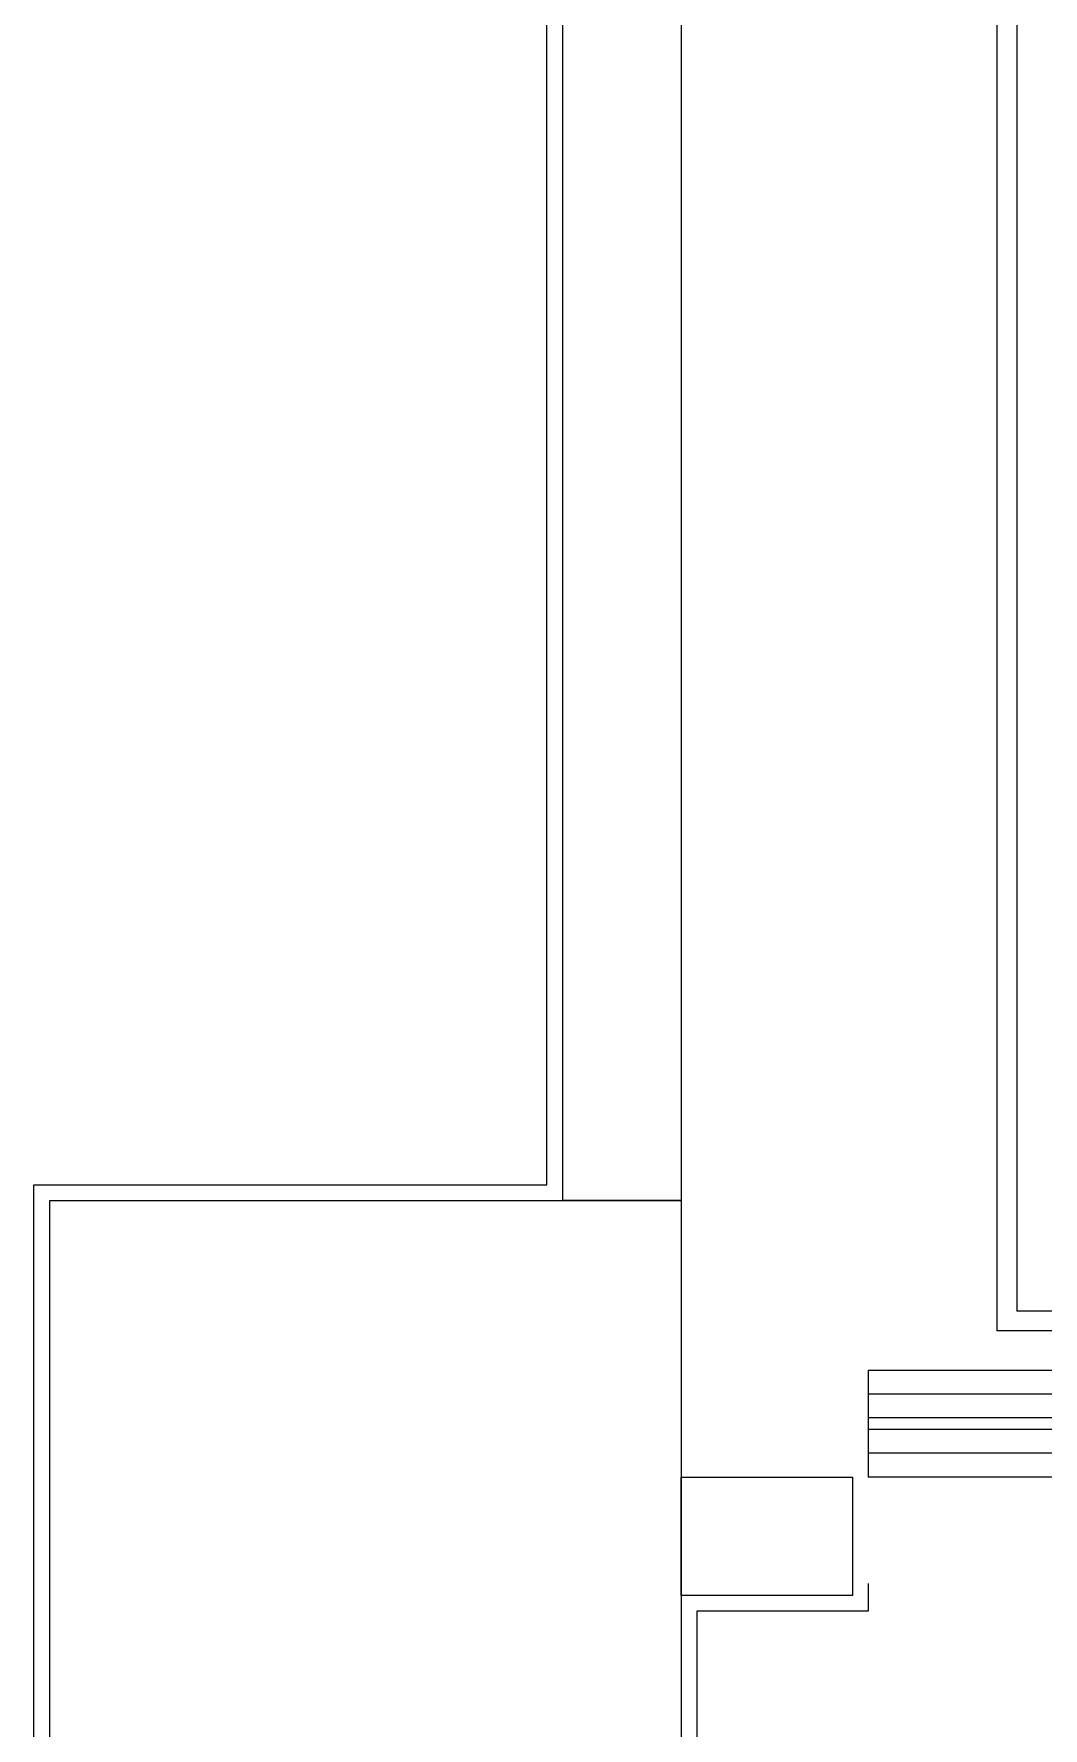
# Model space of a CAD drawing. Extents: x -2365 to 41970, y -230 to 8114.
# Drawn here: x 24593.8 to 24721.7, y 3125.7 to 3340.3 of the extents above; entities that cross this region are included whole.
import ezdxf

# ---------------------------------------------------------------- set-up
doc = ezdxf.new("R2010")
doc.units = 0
doc.header["$LTSCALE"] = 25
doc.layers.get('0').update_dxf_attribs({"color": 9, "lineweight": 9})
for name, color, linetype, lineweight in [('00', 9, 'Continuous', 9), ('01', 9, 'Continuous', 9), ('06D', 9, 'Continuous', 9), ('14', 9, 'Continuous', 9)]:
    doc.layers.add(name, color=color, linetype=linetype, lineweight=lineweight)

# ---------------------------------------------------------------- blocks, each defined once
blk = doc.blocks.new('p-kolon-80x80-vw')
at = {"layer": '01'}
blk.add_lwpolyline([(-40, -40), (-40, 40), (40, 40), (40, -40)], close=True, dxfattribs=at)
blk = doc.blocks.new('asansr-acilmayan')
at = {"layer": '06D'}
for p, q in [((1610, 25258.7), (1610, 24624.2)), ((1612.5, 25256.2), (1612.5, 24626.7)), ((1636.2, 24626.7), (1612.5, 24626.7)), ((1636.2, 24624.2), (1610, 24624.2)), ((1593.7, 24619.2), (1593.7, 24605.7)), ((1931.2, 24619.2), (1593.7, 24619.2)), ((1634.7, 24616.2), (1593.7, 24616.2)), ((1656.2, 24613.2), (1593.7, 24613.2)), ((1656.2, 24611.7), (1593.7, 24611.7)), ((1695.35, 24608.7), (1593.7, 24608.7)), ((1931.2, 24605.7), (1593.7, 24605.7))]:
    blk.add_line(p, q, dxfattribs=at)

msp = doc.modelspace()

# ---------------------------------------------------------------- linework, layer by layer
at = {"layer": '00'}
for points in [[(24645.84, 3457.5), (24645.84, 3472.5), (24660.84, 3472.5), (24660.84, 3812.5), (24675.84, 3812.5), (24675.84, 3192.5), (24660.84, 3192.5), (24660.84, 3457.5)], [(24697.54, 3142.5), (24675.84, 3142.5), (24675.84, 3157.5), (24697.54, 3157.5)]]:
    msp.add_lwpolyline(points, close=True, dxfattribs=at)
at = {"layer": '14'}
for points in [[(24593.84, 3110.5), (24593.84, 3194.5), (24658.84, 3194.5), (24658.84, 3455.5), (24643.84, 3455.5), (24643.84, 3474.5), (24658.84, 3474.5), (24658.84, 3810.5)], [(24699.54, 3144), (24699.54, 3140.5), (24677.84, 3140.5), (24677.84, 3110.5)]]:
    msp.add_lwpolyline(points, dxfattribs=at)

# ---------------------------------------------------------------- block references
for name, p in [('asansr-acilmayan', (23105.84, -21448.2)), ('p-kolon-80x80-vw', (24635.84, 3152.5))]:
    msp.add_blockref(name, p)

doc.saveas('drawing.dxf')
